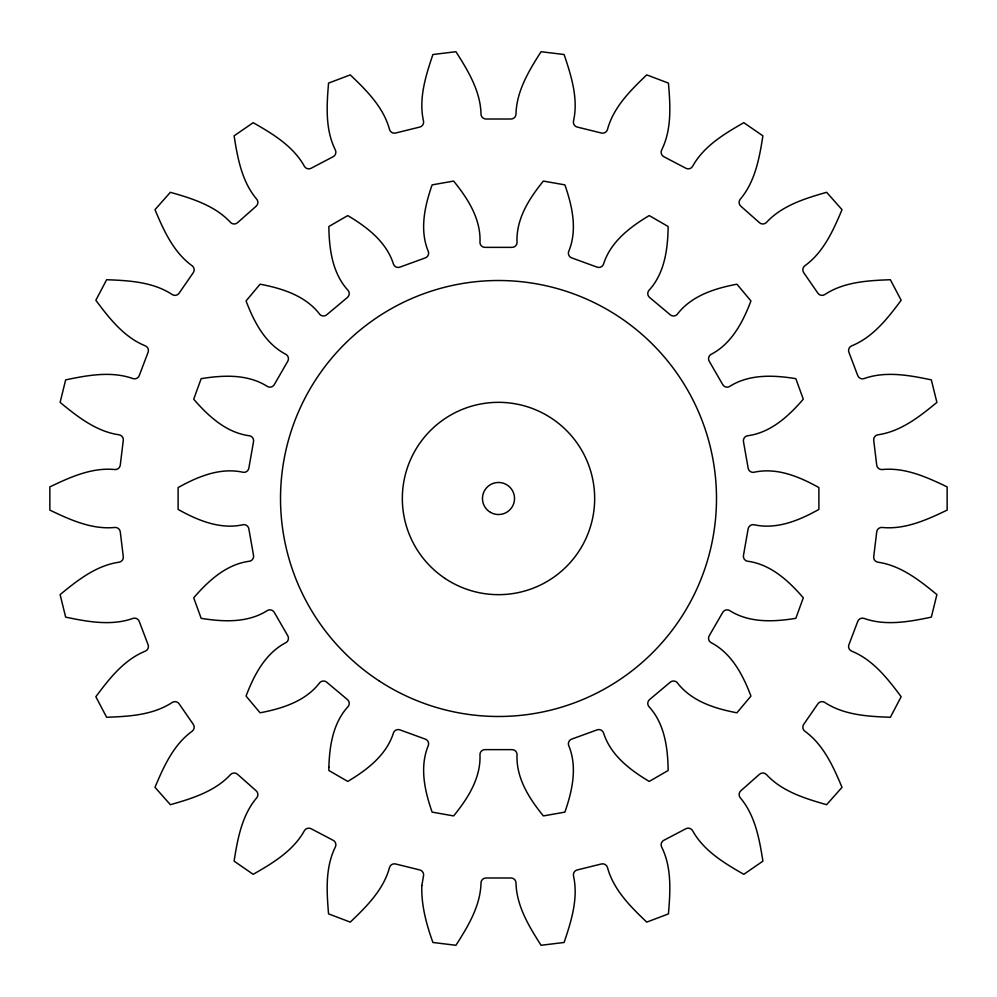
<?xml version="1.0" encoding="UTF-8"?>
<svg xmlns="http://www.w3.org/2000/svg" width="997" height="997" viewBox="0 0 997 997"><rect width="100%" height="100%" fill="white"/><g stroke="black" fill="none" stroke-linecap="round" stroke-linejoin="round"><path stroke-width="1.5" d="M328.86 767.117L328.848 770.494L347.766 781.424C367.12 769.871 386.649 755.016 393.591 732.521A5.035 5.035 0 0 1 400.246 729.991L424.971 738.989A5.035 5.035 0 0 1 428.436 745.208C419.288 766.905 424.71 790.833 432.112 812.119L453.623 815.92C467.867 798.447 481.127 777.81 479.956 754.28A5.035 5.035 0 0 1 485.34 749.632L511.66 749.632A5.035 5.035 0 0 1 517.044 754.28C515.873 777.81 529.133 798.447 543.377 815.92L564.888 812.119C572.29 790.833 577.712 766.905 568.564 745.208A5.035 5.035 0 0 1 572.029 738.989L596.754 729.991A5.035 5.035 0 0 1 603.409 732.521C610.351 755.016 629.88 769.871 649.234 781.424L668.152 770.494C667.828 747.962 664.725 723.623 648.711 706.362A5.035 5.035 0 0 1 649.845 699.333L670.009 682.422A5.035 5.035 0 0 1 677.125 682.521C691.332 701.29 714.774 708.58 736.908 712.805L750.953 696.068C742.939 675.006 731.698 653.197 710.749 642.454A5.035 5.035 0 0 1 709.403 635.463L722.563 612.669A5.035 5.035 0 0 1 729.293 610.338C749.071 623.113 773.572 621.941 795.83 618.339L803.295 597.814C788.565 580.753 770.544 564.103 747.177 561.174A5.035 5.035 0 0 1 743.525 555.067L748.099 529.145A5.035 5.035 0 0 1 753.62 524.659C776.576 529.893 799.208 520.409 818.886 509.43L818.886 487.57C799.208 476.591 776.576 467.107 753.62 472.341A5.035 5.035 0 0 1 748.099 467.855L743.525 441.933A5.035 5.035 0 0 1 747.177 435.826C770.544 432.897 788.565 416.248 803.295 399.186L795.83 378.661C773.572 375.059 749.071 373.887 729.293 386.662A5.035 5.035 0 0 1 722.563 384.331L709.403 361.537A5.035 5.035 0 0 1 710.749 354.546C731.698 343.803 742.939 321.994 750.953 300.932L736.908 284.195C714.774 288.42 691.332 295.71 677.125 314.479A5.035 5.035 0 0 1 670.009 314.578L649.845 297.667A5.035 5.035 0 0 1 648.711 290.638C664.725 273.377 667.828 249.038 668.152 226.506L649.234 215.576C629.88 227.129 610.351 241.984 603.409 264.479A5.035 5.035 0 0 1 596.754 267.009L572.029 258.011A5.035 5.035 0 0 1 568.564 251.792C577.712 230.095 572.29 206.167 564.888 184.881L543.377 181.08C529.133 198.553 515.873 219.19 517.044 242.72A5.035 5.035 0 0 1 511.66 247.368L485.34 247.368A5.035 5.035 0 0 1 479.956 242.72C481.127 219.19 467.867 198.553 453.623 181.08L432.112 184.881C424.71 206.167 419.288 230.095 428.436 251.792A5.035 5.035 0 0 1 424.971 258.011L400.246 267.009A5.035 5.035 0 0 1 393.591 264.479C386.649 241.984 367.12 227.129 347.766 215.576L328.848 226.506C329.172 249.038 332.275 273.377 348.289 290.638A5.035 5.035 0 0 1 347.155 297.667L326.991 314.578A5.035 5.035 0 0 1 319.875 314.479C305.668 295.71 282.226 288.42 260.092 284.195L246.047 300.932C254.061 321.994 265.302 343.803 286.251 354.546A5.035 5.035 0 0 1 287.597 361.537L274.437 384.331A5.035 5.035 0 0 1 267.707 386.662C247.929 373.887 223.428 375.059 201.17 378.661L193.705 399.186C208.435 416.248 226.456 432.897 249.823 435.826A5.035 5.035 0 0 1 253.475 441.933L248.901 467.855A5.035 5.035 0 0 1 243.38 472.341C220.424 467.107 197.792 476.591 178.114 487.57L178.114 509.43C197.792 520.409 220.424 529.893 243.38 524.659A5.035 5.035 0 0 1 248.901 529.145L253.475 555.067A5.035 5.035 0 0 1 249.823 561.174C226.456 564.103 208.435 580.753 193.705 597.814L201.17 618.339C223.428 621.941 247.929 623.113 267.707 610.338A5.035 5.035 0 0 1 274.437 612.669L287.597 635.463A5.035 5.035 0 0 1 286.251 642.454C265.302 653.197 254.061 675.006 246.047 696.068L260.092 712.805C282.226 708.58 305.668 701.29 319.875 682.521A5.035 5.035 0 0 1 326.991 682.422L347.155 699.333A5.035 5.035 0 0 1 348.289 706.362C333.035 722.738 329.558 745.644 328.86 767.117M421.843 885.498C421.133 905.039 426.38 924.231 432.91 942.477L455.941 945.281C467.979 926.425 480.554 905.824 481.003 882.781A5.035 5.035 0 0 1 486.249 877.983L510.751 877.983A5.035 5.035 0 0 1 515.997 882.781C516.446 905.824 529.021 926.425 541.059 945.281L564.09 942.477C571.269 921.29 578.547 898.285 573.474 875.815A5.035 5.035 0 0 1 577.425 869.895L601.203 864.025A5.035 5.035 0 0 1 607.46 867.427C613.404 889.685 630.54 906.684 646.741 922.113L668.439 913.888C670.333 891.592 671.903 867.502 661.597 846.902A5.035 5.035 0 0 1 664.014 840.209L685.699 828.831A5.035 5.035 0 0 1 692.579 830.638C703.683 850.827 724.395 863.215 743.812 874.319L762.904 861.146C759.415 839.038 755.165 815.284 740.235 797.75A5.035 5.035 0 0 1 740.983 790.671L759.315 774.432A5.035 5.035 0 0 1 766.431 774.532C782.034 791.481 805.115 798.56 826.625 804.691L842.016 787.331C833.33 766.705 823.522 744.659 804.816 731.2A5.035 5.035 0 0 1 803.856 724.146L817.764 703.994A5.035 5.035 0 0 1 824.706 702.399C843.911 715.111 868.013 716.469 890.371 717.267L901.151 696.729C887.791 678.783 872.986 659.715 851.612 651.128A5.035 5.035 0 0 1 848.983 644.523L857.669 621.617A5.035 5.035 0 0 1 864.025 618.402C885.722 626.153 909.438 621.704 931.335 617.131L936.893 594.611C919.62 580.379 900.69 565.411 877.871 562.196A5.035 5.035 0 0 1 873.746 556.401L876.699 532.086A5.035 5.035 0 0 1 882.096 527.45C905.014 529.781 926.973 519.773 947.15 510.103L947.15 486.897C926.973 477.227 905.014 467.219 882.096 469.55A5.035 5.035 0 0 1 876.699 464.914L873.746 440.599A5.035 5.035 0 0 1 877.871 434.804C900.69 431.589 919.62 416.621 936.893 402.389L931.335 379.869C909.438 375.296 885.722 370.847 864.025 378.598A5.035 5.035 0 0 1 857.669 375.383L848.983 352.477A5.035 5.035 0 0 1 851.612 345.872C872.986 337.285 887.791 318.217 901.151 300.271L890.371 279.733C868.013 280.531 843.911 281.889 824.706 294.601A5.035 5.035 0 0 1 817.764 293.006L803.856 272.854A5.035 5.035 0 0 1 804.816 265.8C823.522 252.341 833.33 230.295 842.016 209.669L826.625 192.309C805.115 198.44 782.034 205.519 766.431 222.468A5.035 5.035 0 0 1 759.315 222.568L740.983 206.329A5.035 5.035 0 0 1 740.235 199.25C755.165 181.716 759.415 157.962 762.904 135.854L743.812 122.681C724.395 133.785 703.683 146.173 692.579 166.362A5.035 5.035 0 0 1 685.699 168.169L664.014 156.791A5.035 5.035 0 0 1 661.597 150.098C671.903 129.498 670.333 105.408 668.439 83.112L646.741 74.887C630.54 90.316 613.404 107.315 607.46 129.573A5.035 5.035 0 0 1 601.203 132.975L577.425 127.105A5.035 5.035 0 0 1 573.474 121.185C578.547 98.715 571.269 75.71 564.09 54.523L541.059 51.719C529.021 70.575 516.446 91.176 515.997 114.219A5.035 5.035 0 0 1 510.751 119.017L486.249 119.017A5.035 5.035 0 0 1 481.003 114.219C480.554 91.176 467.979 70.575 455.941 51.719L432.91 54.523C425.731 75.71 418.453 98.715 423.526 121.185A5.035 5.035 0 0 1 419.575 127.105L395.797 132.975A5.035 5.035 0 0 1 389.54 129.573C383.596 107.315 366.46 90.316 350.259 74.887L328.561 83.112C326.667 105.408 325.097 129.498 335.403 150.098A5.035 5.035 0 0 1 332.986 156.791L311.301 168.169A5.035 5.035 0 0 1 304.421 166.362C293.317 146.173 272.605 133.785 253.188 122.681L234.096 135.854C237.585 157.962 241.835 181.716 256.765 199.25A5.035 5.035 0 0 1 256.017 206.329L237.685 222.568A5.035 5.035 0 0 1 230.569 222.468C214.966 205.519 191.885 198.44 170.375 192.309L154.984 209.669C163.67 230.295 173.478 252.341 192.184 265.8A5.035 5.035 0 0 1 193.144 272.854L179.236 293.006A5.035 5.035 0 0 1 172.294 294.601C153.089 281.889 128.987 280.531 106.629 279.733L95.849 300.271C109.209 318.217 124.014 337.285 145.388 345.872A5.035 5.035 0 0 1 148.017 352.477L139.331 375.383A5.035 5.035 0 0 1 132.975 378.598C111.278 370.847 87.562 375.296 65.665 379.869L60.107 402.389C77.38 416.621 96.31 431.589 119.129 434.804A5.035 5.035 0 0 1 123.254 440.599L120.301 464.914A5.035 5.035 0 0 1 114.904 469.55C91.986 467.219 70.027 477.227 49.85 486.897L49.85 510.103C70.027 519.773 91.986 529.781 114.904 527.45A5.035 5.035 0 0 1 120.301 532.086L123.254 556.401A5.035 5.035 0 0 1 119.129 562.196C96.31 565.411 77.38 580.379 60.107 594.611L65.665 617.131C87.562 621.704 111.278 626.153 132.975 618.402A5.035 5.035 0 0 1 139.331 621.617L148.017 644.523A5.035 5.035 0 0 1 145.388 651.128C124.014 659.715 109.209 678.783 95.849 696.729L106.629 717.267C128.987 716.469 153.089 715.111 172.294 702.399A5.035 5.035 0 0 1 179.236 703.994L193.144 724.146A5.035 5.035 0 0 1 192.184 731.2C173.478 744.659 163.67 766.705 154.984 787.331L170.375 804.691C191.885 798.56 214.966 791.481 230.569 774.532A5.035 5.035 0 0 1 237.685 774.432L256.017 790.671A5.035 5.035 0 0 1 256.765 797.75C241.835 815.284 237.585 839.038 234.096 861.146L253.188 874.319C272.605 863.215 293.317 850.827 304.421 830.638A5.035 5.035 0 0 1 311.301 828.831L332.986 840.209A5.035 5.035 0 0 1 335.403 846.902C325.097 867.502 326.667 891.592 328.561 913.888L350.259 922.113C366.46 906.684 383.596 889.685 389.54 867.427A5.035 5.035 0 0 1 395.797 864.025L419.575 869.895A5.035 5.035 0 0 1 423.526 875.815L421.843 885.498M379.209 680.951A217.994 217.994 0 0 0 716.158 510.589A217.994 217.994 0 0 0 400.146 303.96A217.994 217.994 0 0 0 379.209 680.951M445.073 578.459A96.173 96.173 0 0 0 594.461 504.794A96.173 96.173 0 0 0 455.965 412.247A96.173 96.173 0 0 0 445.073 578.459M490.487 512.383A16.027 16.027 0 0 0 514.527 498.5A16.027 16.027 0 0 0 490.487 484.617A16.027 16.027 0 0 0 490.487 512.383"/></g></svg>
